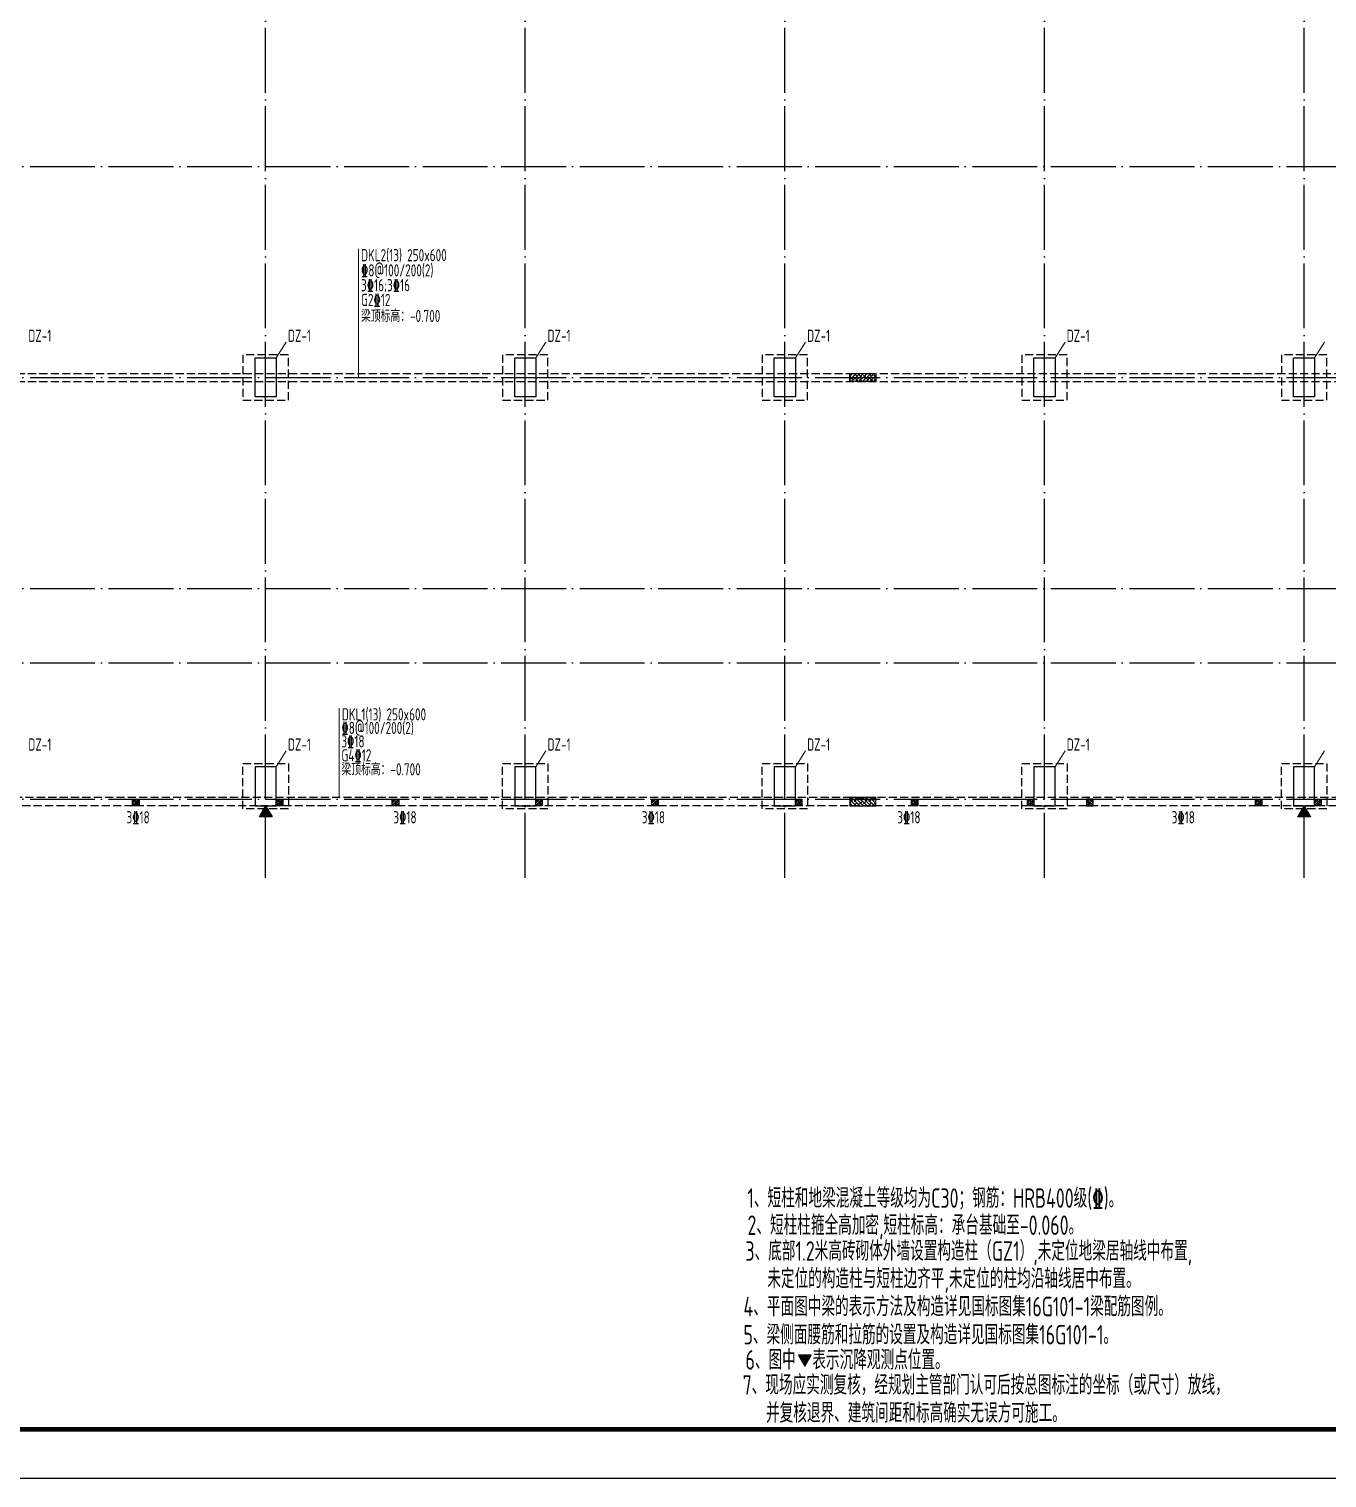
# Model space of a CAD drawing. Extents: x 19118 to 566552, y -1188739 to 92943.
# Drawn here: x 447992 to 487992, y -192636 to -147972 of the extents above; entities that cross this region are included whole.
import ezdxf

# ---------------------------------------------------------------- set-up
doc = ezdxf.new("R2010")
doc.units = 0
doc.header["$LTSCALE"] = 1000
doc.header["$MEASUREMENT"] = 0
for name, pattern in [('DASH', [0.35, 0.25, -0.1]), ('DASHDOT', [25.4, 12.7, -6.35, 0, -6.35]), ('DOTE', [2.42, 2, -0.2, 0.02, -0.2])]:
    doc.linetypes.add(name, pattern=pattern)
for name, color, linetype in [('A_DE_DETAIL_3', 144, 'CONTINUOUS'), ('DHX', 1, 'DASHDOT'), ('DOTE', 9, 'DOTE'), ('GZ', 3, 'CONTINUOUS'), ('PUB_TITLE', 4, 'CONTINUOUS'), ('R', 1, 'CONTINUOUS'), ('TEXT', 7, 'CONTINUOUS'), ('WALL', 6, 'CONTINUOUS'), ('柱', 2, 'CONTINUOUS'), ('梁', 4, 'DASH')]:
    doc.layers.add(name, color=color, linetype=linetype)
doc.layers.add('柱集中标注', color=2, linetype='CONTINUOUS', lineweight=9)
doc.layers.add('梁集中标注', color=2, linetype='CONTINUOUS', lineweight=15)
doc.styles.add('TSSD_Dimension', font='Tssdeng.shx', dxfattribs={"width": 0.7, "bigfont": 'hztxt.shx'})
doc.styles.add('TSSD_Rein', font='atssdeng.shx', dxfattribs={"width": 0.7, "bigfont": 'atssdchn.shx'})

msp = doc.modelspace()

# ---------------------------------------------------------------- hatches: boundary and pattern name
at = {"layer": 'DHX'}
for points in [[(455483.04, -172252.45), (455093.29, -172252.45), (455285.07, -171913.12)], [(487483.04, -172252.45), (487093.29, -172252.45), (487285.07, -171913.12)], [(472093.94, -188853.22), (471704.19, -188853.22), (471895.96, -189192.54)]]:
    msp.add_hatch(color=256, dxfattribs=at).paths.add_polyline_path(points)
at = {"layer": 'GZ'}
h = msp.add_hatch(dxfattribs=at)
h.set_pattern_fill('钢筋混凝土', color=256, scale=20, style=0)
h.set_pattern_definition([(225, (504849.71, -96107.96), (35.35534, -35.35534), []), (230, (504849.71, -96107.96), (-143.45204, 12.55043), [15, -165]), (175, (504849.71, -96107.96), (27.75027, -150.43843), [12, -132]), (280.4514, (504837.76, -96106.91), (-115.70188, -137.8879), [12.74804, -140.22842]), (226.1842, (504849.71, -96147.96), (-213.4482, 33.1038), [22.5, -247.5]), (276.6356, (504831.92, -96145.2), (-186.93254, -194.82357), [19.12206, -210.3426]), (171.1842, (504849.7, -96147.96), (-186.9324, -194.8237), [18, -198]), (201, (504829.71, -96137.96), (-119.38141, 80.52378), [15, -165]), (146, (504829.71, -96137.96), (-48.66307, -145.03), [12, -132]), (251.4514, (504819.76, -96131.25), (-168.04453, -64.5061), [12.74804, -140.22842]), (217.5, (504849.71, -96107.96), (-2.43197, -66.57877), [0, -130.4, 0, -134, 0, -132.5]), (187.5, (504849.71, -96107.96), (-52.61391, -78.88234), [0, -76.4, 0, -127.4, 0, -50.5]), (147.5, (504894.31, -96107.96), (-106.764487, 4.510974), [0, -50, 0, -156, 0, -207]), (137.5, (504914.31, -96107.96), (-116.63723, -20.021), [0, -65, 0, -103.6, 0, -147])])
h.paths.add_polyline_path([(451385.07, -171913.12), (451185.07, -171913.12), (451185.07, -171713.12), (451385.07, -171713.12)])
h = msp.add_hatch(dxfattribs=at)
h.set_pattern_fill('钢筋混凝土', color=256, scale=20, style=0)
h.set_pattern_definition([(225, (509274.71, -96107.96), (35.35534, -35.35534), []), (230, (509274.71, -96107.96), (-143.45204, 12.55043), [15, -165]), (175, (509274.71, -96107.96), (27.75027, -150.43843), [12, -132]), (280.4514, (509262.76, -96106.91), (-115.70188, -137.8879), [12.74804, -140.22842]), (226.1842, (509274.71, -96147.96), (-213.4482, 33.1038), [22.5, -247.5]), (276.6356, (509256.92, -96145.2), (-186.93254, -194.82357), [19.12206, -210.3426]), (171.1842, (509274.7, -96147.96), (-186.9324, -194.8237), [18, -198]), (201, (509254.71, -96137.96), (-119.38141, 80.52378), [15, -165]), (146, (509254.71, -96137.96), (-48.66307, -145.03), [12, -132]), (251.4514, (509244.76, -96131.25), (-168.04453, -64.5061), [12.74804, -140.22842]), (217.5, (509274.71, -96107.96), (-2.43197, -66.57877), [0, -130.4, 0, -134, 0, -132.5]), (187.5, (509274.71, -96107.96), (-52.61391, -78.88234), [0, -76.4, 0, -127.4, 0, -50.5]), (147.5, (509319.31, -96107.96), (-106.764487, 4.510974), [0, -50, 0, -156, 0, -207]), (137.5, (509339.31, -96107.96), (-116.63723, -20.021), [0, -65, 0, -103.6, 0, -147])])
h.paths.add_polyline_path([(455810.07, -171913.12), (455610.07, -171913.12), (455610.07, -171713.12), (455810.07, -171713.12)])
h = msp.add_hatch(dxfattribs=at)
h.set_pattern_fill('钢筋混凝土', color=256, scale=20, style=0)
h.set_pattern_definition([(225, (512849.71, -96107.96), (35.35534, -35.35534), []), (230, (512849.71, -96107.96), (-143.45204, 12.55043), [15, -165]), (175, (512849.71, -96107.96), (27.75027, -150.43843), [12, -132]), (280.4514, (512837.76, -96106.91), (-115.70188, -137.8879), [12.74804, -140.22842]), (226.1842, (512849.71, -96147.96), (-213.4482, 33.1038), [22.5, -247.5]), (276.6356, (512831.92, -96145.2), (-186.93254, -194.82357), [19.12206, -210.3426]), (171.1842, (512849.7, -96147.96), (-186.9324, -194.8237), [18, -198]), (201, (512829.71, -96137.96), (-119.38141, 80.52378), [15, -165]), (146, (512829.71, -96137.96), (-48.66307, -145.03), [12, -132]), (251.4514, (512819.76, -96131.25), (-168.04453, -64.5061), [12.74804, -140.22842]), (217.5, (512849.71, -96107.96), (-2.43197, -66.57877), [0, -130.4, 0, -134, 0, -132.5]), (187.5, (512849.71, -96107.96), (-52.61391, -78.88234), [0, -76.4, 0, -127.4, 0, -50.5]), (147.5, (512894.31, -96107.96), (-106.764487, 4.510974), [0, -50, 0, -156, 0, -207]), (137.5, (512914.31, -96107.96), (-116.63723, -20.021), [0, -65, 0, -103.6, 0, -147])])
h.paths.add_polyline_path([(459385.07, -171913.12), (459185.07, -171913.12), (459185.07, -171713.12), (459385.07, -171713.12)])
h = msp.add_hatch(dxfattribs=at)
h.set_pattern_fill('钢筋混凝土', color=256, scale=20, style=0)
h.set_pattern_definition([(225, (517274.71, -96107.96), (35.35534, -35.35534), []), (230, (517274.71, -96107.96), (-143.45204, 12.55043), [15, -165]), (175, (517274.71, -96107.96), (27.75027, -150.43843), [12, -132]), (280.4514, (517262.76, -96106.91), (-115.70188, -137.8879), [12.74804, -140.22842]), (226.1842, (517274.71, -96147.96), (-213.4482, 33.1038), [22.5, -247.5]), (276.6356, (517256.92, -96145.2), (-186.93254, -194.82357), [19.12206, -210.3426]), (171.1842, (517274.7, -96147.96), (-186.9324, -194.8237), [18, -198]), (201, (517254.71, -96137.96), (-119.38141, 80.52378), [15, -165]), (146, (517254.71, -96137.96), (-48.66307, -145.03), [12, -132]), (251.4514, (517244.76, -96131.25), (-168.04453, -64.5061), [12.74804, -140.22842]), (217.5, (517274.71, -96107.96), (-2.43197, -66.57877), [0, -130.4, 0, -134, 0, -132.5]), (187.5, (517274.71, -96107.96), (-52.61391, -78.88234), [0, -76.4, 0, -127.4, 0, -50.5]), (147.5, (517319.31, -96107.96), (-106.764487, 4.510974), [0, -50, 0, -156, 0, -207]), (137.5, (517339.31, -96107.96), (-116.63723, -20.021), [0, -65, 0, -103.6, 0, -147])])
h.paths.add_polyline_path([(463810.07, -171913.12), (463610.07, -171913.12), (463610.07, -171713.12), (463810.07, -171713.12)])
h = msp.add_hatch(dxfattribs=at)
h.set_pattern_fill('钢筋混凝土', color=256, scale=20, style=0)
h.set_pattern_definition([(225, (520849.71, -96107.96), (35.35534, -35.35534), []), (230, (520849.71, -96107.96), (-143.45204, 12.55043), [15, -165]), (175, (520849.71, -96107.96), (27.75027, -150.43843), [12, -132]), (280.4514, (520837.76, -96106.91), (-115.70188, -137.8879), [12.74804, -140.22842]), (226.1842, (520849.71, -96147.96), (-213.4482, 33.1038), [22.5, -247.5]), (276.6356, (520831.92, -96145.2), (-186.93254, -194.82357), [19.12206, -210.3426]), (171.1842, (520849.7, -96147.96), (-186.9324, -194.8237), [18, -198]), (201, (520829.71, -96137.96), (-119.38141, 80.52378), [15, -165]), (146, (520829.71, -96137.96), (-48.66307, -145.03), [12, -132]), (251.4514, (520819.76, -96131.25), (-168.04453, -64.5061), [12.74804, -140.22842]), (217.5, (520849.71, -96107.96), (-2.43197, -66.57877), [0, -130.4, 0, -134, 0, -132.5]), (187.5, (520849.71, -96107.96), (-52.61391, -78.88234), [0, -76.4, 0, -127.4, 0, -50.5]), (147.5, (520894.31, -96107.96), (-106.764487, 4.510974), [0, -50, 0, -156, 0, -207]), (137.5, (520914.31, -96107.96), (-116.63723, -20.021), [0, -65, 0, -103.6, 0, -147])])
h.paths.add_polyline_path([(467385.07, -171913.12), (467185.07, -171913.12), (467185.07, -171713.12), (467385.07, -171713.12)])
h = msp.add_hatch(dxfattribs=at)
h.set_pattern_fill('钢筋混凝土', color=256, scale=20, style=0)
h.set_pattern_definition([(225, (525274.71, -96107.96), (35.35534, -35.35534), []), (230, (525274.71, -96107.96), (-143.45204, 12.55043), [15, -165]), (175, (525274.71, -96107.96), (27.75027, -150.43843), [12, -132]), (280.4514, (525262.76, -96106.91), (-115.70188, -137.8879), [12.74804, -140.22842]), (226.1842, (525274.71, -96147.96), (-213.4482, 33.1038), [22.5, -247.5]), (276.6356, (525256.92, -96145.2), (-186.93254, -194.82357), [19.12206, -210.3426]), (171.1842, (525274.7, -96147.96), (-186.9324, -194.8237), [18, -198]), (201, (525254.71, -96137.96), (-119.38141, 80.52378), [15, -165]), (146, (525254.71, -96137.96), (-48.66307, -145.03), [12, -132]), (251.4514, (525244.76, -96131.25), (-168.04453, -64.5061), [12.74804, -140.22842]), (217.5, (525274.71, -96107.96), (-2.43197, -66.57877), [0, -130.4, 0, -134, 0, -132.5]), (187.5, (525274.71, -96107.96), (-52.61391, -78.88234), [0, -76.4, 0, -127.4, 0, -50.5]), (147.5, (525319.31, -96107.96), (-106.764487, 4.510974), [0, -50, 0, -156, 0, -207]), (137.5, (525339.31, -96107.96), (-116.63723, -20.021), [0, -65, 0, -103.6, 0, -147])])
h.paths.add_polyline_path([(471810.07, -171913.12), (471610.07, -171913.12), (471610.07, -171713.12), (471810.07, -171713.12)])
h = msp.add_hatch(dxfattribs=at)
h.set_pattern_fill('钢筋混凝土', color=256, scale=20, style=0)
h.set_pattern_definition([(225, (528849.71, -96107.96), (35.35534, -35.35534), []), (230, (528849.71, -96107.96), (-143.45204, 12.55043), [15, -165]), (175, (528849.71, -96107.96), (27.75027, -150.43843), [12, -132]), (280.4514, (528837.76, -96106.91), (-115.70188, -137.8879), [12.74804, -140.22842]), (226.1842, (528849.71, -96147.96), (-213.4482, 33.1038), [22.5, -247.5]), (276.6356, (528831.92, -96145.2), (-186.93254, -194.82357), [19.12206, -210.3426]), (171.1842, (528849.7, -96147.96), (-186.9324, -194.8237), [18, -198]), (201, (528829.71, -96137.96), (-119.38141, 80.52378), [15, -165]), (146, (528829.71, -96137.96), (-48.66307, -145.03), [12, -132]), (251.4514, (528819.76, -96131.25), (-168.04453, -64.5061), [12.74804, -140.22842]), (217.5, (528849.71, -96107.96), (-2.43197, -66.57877), [0, -130.4, 0, -134, 0, -132.5]), (187.5, (528849.71, -96107.96), (-52.61391, -78.88234), [0, -76.4, 0, -127.4, 0, -50.5]), (147.5, (528894.31, -96107.96), (-106.764487, 4.510974), [0, -50, 0, -156, 0, -207]), (137.5, (528914.31, -96107.96), (-116.63723, -20.021), [0, -65, 0, -103.6, 0, -147])])
h.paths.add_polyline_path([(475385.07, -171913.12), (475185.07, -171913.12), (475185.07, -171713.12), (475385.07, -171713.12)])
h = msp.add_hatch(dxfattribs=at)
h.set_pattern_fill('钢筋混凝土', color=256, scale=20, style=0)
h.set_pattern_definition([(225, (532424.71, -96107.96), (35.35534, -35.35534), []), (230, (532424.71, -96107.96), (-143.45204, 12.55043), [15, -165]), (175, (532424.71, -96107.96), (27.75027, -150.43843), [12, -132]), (280.4514, (532412.76, -96106.91), (-115.70188, -137.8879), [12.74804, -140.22842]), (226.1842, (532424.71, -96147.96), (-213.4482, 33.1038), [22.5, -247.5]), (276.6356, (532406.92, -96145.2), (-186.93254, -194.82357), [19.12206, -210.3426]), (171.1842, (532424.7, -96147.96), (-186.9324, -194.8237), [18, -198]), (201, (532404.71, -96137.96), (-119.38141, 80.52378), [15, -165]), (146, (532404.71, -96137.96), (-48.66307, -145.03), [12, -132]), (251.4514, (532394.76, -96131.25), (-168.04453, -64.5061), [12.74804, -140.22842]), (217.5, (532424.71, -96107.96), (-2.43197, -66.57877), [0, -130.4, 0, -134, 0, -132.5]), (187.5, (532424.71, -96107.96), (-52.61391, -78.88234), [0, -76.4, 0, -127.4, 0, -50.5]), (147.5, (532469.31, -96107.96), (-106.764487, 4.510974), [0, -50, 0, -156, 0, -207]), (137.5, (532489.31, -96107.96), (-116.63723, -20.021), [0, -65, 0, -103.6, 0, -147])])
h.paths.add_polyline_path([(478960.07, -171913.12), (478760.07, -171913.12), (478760.07, -171713.12), (478960.07, -171713.12)])
h = msp.add_hatch(dxfattribs=at)
h.set_pattern_fill('钢筋混凝土', color=256, scale=20, style=0)
h.set_pattern_definition([(315, (427120.35, -96107.96), (-35.35534, -35.35534), []), (310, (427120.35, -96107.96), (143.45204, 12.55043), [15, -165]), (5, (427120.35, -96107.96), (-27.75027, -150.43843), [12, -132]), (259.5486, (427132.3, -96106.91), (115.70188, -137.8879), [12.74804, -140.22842]), (313.8158, (427120.35, -96147.96), (213.4482, 33.1038), [22.5, -247.5]), (263.3644, (427138.14, -96145.2), (186.93254, -194.82357), [19.12206, -210.3426]), (8.8158, (427120.35, -96147.96), (186.9324, -194.8237), [18, -198]), (339, (427140.35, -96137.96), (119.38141, 80.52378), [15, -165]), (34, (427140.35, -96137.96), (48.66307, -145.03), [12, -132]), (288.5486, (427150.3, -96131.25), (168.04453, -64.5061), [12.74804, -140.22842]), (322.5, (427120.35, -96107.96), (2.43197, -66.57877), [0, -130.4, 0, -134, 0, -132.5]), (352.5, (427120.35, -96107.96), (52.61391, -78.88234), [0, -76.4, 0, -127.4, 0, -50.5]), (32.5, (427075.75, -96107.96), (106.764487, 4.510974), [0, -50, 0, -156, 0, -207]), (42.5, (427055.75, -96107.96), (116.63723, -20.021), [0, -65, 0, -103.6, 0, -147])])
h.paths.add_polyline_path([(480584.99, -171913.12), (480784.99, -171913.12), (480784.99, -171713.12), (480584.99, -171713.12)])
h = msp.add_hatch(dxfattribs=at)
h.set_pattern_fill('钢筋混凝土', color=256, scale=20, style=0)
h.set_pattern_definition([(225, (539449.75, -96107.96), (35.35534, -35.35534), []), (230, (539449.75, -96107.96), (-143.45204, 12.55043), [15, -165]), (175, (539449.75, -96107.96), (27.75027, -150.43843), [12, -132]), (280.4514, (539437.8, -96106.91), (-115.70188, -137.8879), [12.74804, -140.22842]), (226.1842, (539449.75, -96147.96), (-213.4482, 33.1038), [22.5, -247.5]), (276.6356, (539431.96, -96145.2), (-186.93254, -194.82357), [19.12206, -210.3426]), (171.1842, (539449.75, -96147.96), (-186.9324, -194.8237), [18, -198]), (201, (539429.75, -96137.96), (-119.38141, 80.52378), [15, -165]), (146, (539429.75, -96137.96), (-48.66307, -145.03), [12, -132]), (251.4514, (539419.8, -96131.25), (-168.04453, -64.5061), [12.74804, -140.22842]), (217.5, (539449.75, -96107.96), (-2.43197, -66.57877), [0, -130.4, 0, -134, 0, -132.5]), (187.5, (539449.75, -96107.96), (-52.61391, -78.88234), [0, -76.4, 0, -127.4, 0, -50.5]), (147.5, (539494.35, -96107.96), (-106.764487, 4.510974), [0, -50, 0, -156, 0, -207]), (137.5, (539514.35, -96107.96), (-116.63723, -20.021), [0, -65, 0, -103.6, 0, -147])])
h.paths.add_polyline_path([(485985.11, -171913.12), (485785.11, -171913.12), (485785.11, -171713.12), (485985.11, -171713.12)])
h = msp.add_hatch(dxfattribs=at)
h.set_pattern_fill('钢筋混凝土', color=256, scale=20, style=0)
h.set_pattern_definition([(225, (541274.71, -96107.96), (35.35534, -35.35534), []), (230, (541274.71, -96107.96), (-143.45204, 12.55043), [15, -165]), (175, (541274.71, -96107.96), (27.75027, -150.43843), [12, -132]), (280.4514, (541262.76, -96106.91), (-115.70188, -137.8879), [12.74804, -140.22842]), (226.1842, (541274.71, -96147.96), (-213.4482, 33.1038), [22.5, -247.5]), (276.6356, (541256.92, -96145.2), (-186.93254, -194.82357), [19.12206, -210.3426]), (171.1842, (541274.7, -96147.96), (-186.9324, -194.8237), [18, -198]), (201, (541254.71, -96137.96), (-119.38141, 80.52378), [15, -165]), (146, (541254.71, -96137.96), (-48.66307, -145.03), [12, -132]), (251.4514, (541244.76, -96131.25), (-168.04453, -64.5061), [12.74804, -140.22842]), (217.5, (541274.71, -96107.96), (-2.43197, -66.57877), [0, -130.4, 0, -134, 0, -132.5]), (187.5, (541274.71, -96107.96), (-52.61391, -78.88234), [0, -76.4, 0, -127.4, 0, -50.5]), (147.5, (541319.31, -96107.96), (-106.764487, 4.510974), [0, -50, 0, -156, 0, -207]), (137.5, (541339.31, -96107.96), (-116.63723, -20.021), [0, -65, 0, -103.6, 0, -147])])
h.paths.add_polyline_path([(487810.07, -171913.12), (487610.07, -171913.12), (487610.07, -171713.12), (487810.07, -171713.12)])
at = {"layer": 'R'}
h = msp.add_hatch(dxfattribs=at)
h.set_pattern_fill('ANSI38', color=256, scale=50, style=0)
h.set_pattern_definition([(45, (328475.54, -232312.36), (-56.1266, 56.1266), []), (135, (328475.54, -232312.36), (-168.379802, 56.1266), [198.4375, -119.0625])])
h.paths.add_polyline_path([(473285.07, -158588.12), (474085.07, -158588.12), (474085.07, -158838.12), (473285.07, -158838.12)])
h = msp.add_hatch(dxfattribs=at)
h.set_pattern_fill('ANSI38', color=256, scale=50, style=0)
h.set_pattern_definition([(315, (328475.54, -98188.89), (-56.1266, -56.1266), []), (225, (328475.54, -98188.89), (-168.379802, -56.1266), [198.4375, -119.0625])])
h.paths.add_polyline_path([(473285.07, -171913.12), (474085.07, -171913.12), (474085.07, -171663.12), (473285.07, -171663.12)])

# ---------------------------------------------------------------- linework, layer by layer
at = {"layer": 'A_DE_DETAIL_3', "linetype": 'DASH'}
for points in [[(454585.07, -159413.12), (455985.07, -159413.12), (455985.07, -158013.12), (454585.07, -158013.12)], [(462585.07, -159413.12), (463985.07, -159413.12), (463985.07, -158013.12), (462585.07, -158013.12)], [(470585.07, -159413.12), (471985.07, -159413.12), (471985.07, -158013.12), (470585.07, -158013.12)], [(478585.07, -159413.12), (479985.07, -159413.12), (479985.07, -158013.12), (478585.07, -158013.12)], [(486585.07, -159413.12), (487985.07, -159413.12), (487985.07, -158013.12), (486585.07, -158013.12)], [(454585.07, -170613.12), (455985.07, -170613.12), (455985.07, -172013.12), (454585.07, -172013.12)], [(462585.07, -170613.12), (463985.07, -170613.12), (463985.07, -172013.12), (462585.07, -172013.12)], [(470585.07, -170613.12), (471985.07, -170613.12), (471985.07, -172013.12), (470585.07, -172013.12)], [(478585.07, -170613.12), (479985.07, -170613.12), (479985.07, -172013.12), (478585.07, -172013.12)], [(486585.07, -170613.12), (487985.07, -170613.12), (487985.07, -172013.12), (486585.07, -172013.12)]]:
    msp.add_lwpolyline(points, close=True, dxfattribs=at)
at = {"layer": 'DHX'}
for points in [[(455483.04, -172252.45), (455093.29, -172252.45), (455285.07, -171913.12)], [(487483.04, -172252.45), (487093.29, -172252.45), (487285.07, -171913.12)], [(472093.94, -188853.22), (471704.19, -188853.22), (471895.96, -189192.54)]]:
    msp.add_lwpolyline(points, close=True, dxfattribs=at)
at = {"layer": 'DOTE', "color": 8}
for p, q in [((455285.07, -174135.65), (455285.07, -118286.09)), ((463285.07, -174135.65), (463285.07, -118286.09)), ((471285.07, -174135.65), (471285.07, -118286.09)), ((479285.07, -174135.65), (479285.07, -118286.09)), ((487285.07, -174135.65), (487285.07, -118286.09)), ((421403.55, -152213.12), (529940.81, -152213.12)), ((421403.55, -158713.12), (529940.81, -158713.12)), ((421403.55, -165213.12), (529940.81, -165213.12)), ((421403.55, -167513.12), (529940.81, -167513.12)), ((421403.55, -171713.12), (529940.81, -171713.12))]:
    msp.add_line(p, q, dxfattribs=at)
at = {"layer": 'GZ'}
for points in [[(451385.07, -171913.12), (451185.07, -171913.12), (451185.07, -171713.12), (451385.07, -171713.12)], [(455810.07, -171913.12), (455610.07, -171913.12), (455610.07, -171713.12), (455810.07, -171713.12)], [(459385.07, -171913.12), (459185.07, -171913.12), (459185.07, -171713.12), (459385.07, -171713.12)], [(463810.07, -171913.12), (463610.07, -171913.12), (463610.07, -171713.12), (463810.07, -171713.12)], [(467385.07, -171913.12), (467185.07, -171913.12), (467185.07, -171713.12), (467385.07, -171713.12)], [(471810.07, -171913.12), (471610.07, -171913.12), (471610.07, -171713.12), (471810.07, -171713.12)], [(475385.07, -171913.12), (475185.07, -171913.12), (475185.07, -171713.12), (475385.07, -171713.12)], [(478960.07, -171913.12), (478760.07, -171913.12), (478760.07, -171713.12), (478960.07, -171713.12)], [(480584.99, -171913.12), (480784.99, -171913.12), (480784.99, -171713.12), (480584.99, -171713.12)], [(485985.11, -171913.12), (485785.11, -171913.12), (485785.11, -171713.12), (485985.11, -171713.12)], [(487810.07, -171913.12), (487610.07, -171913.12), (487610.07, -171713.12), (487810.07, -171713.12)]]:
    msp.add_lwpolyline(points, close=True, dxfattribs=at)
at = {"layer": 'PUB_TITLE'}
msp.add_lwpolyline([(408902.49, -192635.97), (566552.49, -192635.97), (566552.49, -103535.97), (408902.49, -103535.97)], close=True, dxfattribs=at)
at = {"layer": 'PUB_TITLE', "const_width": 150}
msp.add_lwpolyline([(412652.49, -191135.97), (565052.49, -191135.97), (565052.49, -105035.97), (412652.49, -105035.97)], close=True, dxfattribs=at)
at = {"layer": 'R'}
for points in [[(473285.07, -158588.12), (474085.07, -158588.12), (474085.07, -158838.12), (473285.07, -158838.12)], [(473285.07, -171913.12), (474085.07, -171913.12), (474085.07, -171663.12), (473285.07, -171663.12)]]:
    msp.add_lwpolyline(points, close=True, dxfattribs=at)
at = {"layer": '柱'}
for points in [[(454960.07, -158113.12), (455610.07, -158113.12), (455610.07, -159313.12), (454960.07, -159313.12)], [(462960.07, -158113.12), (463610.07, -158113.12), (463610.07, -159313.12), (462960.07, -159313.12)], [(470960.07, -158113.12), (471610.07, -158113.12), (471610.07, -159313.12), (470960.07, -159313.12)], [(478960.07, -158113.12), (479610.07, -158113.12), (479610.07, -159313.12), (478960.07, -159313.12)], [(486960.07, -158113.12), (487610.07, -158113.12), (487610.07, -159313.12), (486960.07, -159313.12)], [(454960.07, -171913.12), (455610.07, -171913.12), (455610.07, -170713.12), (454960.07, -170713.12)], [(462960.07, -171913.12), (463610.07, -171913.12), (463610.07, -170713.12), (462960.07, -170713.12)], [(470960.07, -171913.12), (471610.07, -171913.12), (471610.07, -170713.12), (470960.07, -170713.12)], [(478960.07, -171913.12), (479610.07, -171913.12), (479610.07, -170713.12), (478960.07, -170713.12)], [(486960.07, -171913.12), (487610.07, -171913.12), (487610.07, -170713.12), (486960.07, -170713.12)]]:
    msp.add_lwpolyline(points, close=True, dxfattribs=at)
at = {"layer": '柱集中标注'}
for p, q in [((455610.07, -158113.12), (455918.02, -157624.1)), ((463610.07, -158113.12), (463918.02, -157624.1)), ((471610.07, -158113.12), (471918.02, -157624.1)), ((479610.07, -158113.12), (479918.02, -157624.1)), ((487610.07, -158113.12), (487918.02, -157624.1)), ((455610.06, -170713.12), (455918.02, -170224.1)), ((463610.06, -170713.12), (463918.02, -170224.1)), ((471610.06, -170713.12), (471918.02, -170224.1)), ((479610.06, -170713.12), (479918.02, -170224.1)), ((487610.06, -170713.12), (487918.02, -170224.1))]:
    msp.add_line(p, q, dxfattribs=at)
at = {"layer": '梁'}
for p, q in [((423810.07, -158588.12), (526760.07, -158588.12)), ((423810.07, -158838.12), (526760.07, -158838.12))]:
    msp.add_line(p, q, dxfattribs=at)
for points in [[(423085.07, -119513.12), (527485.07, -119513.12), (527485.07, -171913.12), (423085.07, -171913.12)], [(423335.07, -119763.12), (527235.07, -119763.12), (527235.07, -171663.12), (423335.07, -171663.12)]]:
    msp.add_lwpolyline(points, close=True, dxfattribs=at)
at = {"layer": '梁集中标注'}
for p, q in [((458149.86, -158713.12), (458149.86, -154747.11)), ((457545.92, -171663.12, -11.32), (457545.92, -168909.54, -134.73))]:
    msp.add_line(p, q, dxfattribs=at)

# ---------------------------------------------------------------- texts
at = {"layer": 'TEXT', "color": 2, "style": 'TSSD_Dimension', "width": 0.7}
for s, p in [('1、短柱和地梁混凝土等级均为C30；钢筋：HRB400级(%%132)。', (470130.73, -184307.37, 0)), ('2、短柱柱箍全高加密,短柱标高：承台基础至-0.060。', (470134.05, -185142.81)), ('3、底部1.2米高砖砌体外墙设置构造柱（GZ1）,未定位地梁居轴线中布置,', (470069.11, -185939.16)), ('未定位的构造柱与短柱边齐平,未定位的柱均沿轴线居中布置。', (470744.35, -186790.56)), ('4、平面图中梁的表示方法及构造详见国标图集16G101-1梁配筋图例。', (470009.75, -187651.21)), ('5、梁侧面腰筋和拉筋的设置及构造详见国标图集16G101-1。', (470009.75, -188519.27)), ('6、图中  表示沉降观测点位置。', (470071.89, -189294.2)), ('7、现场应实测复核，经规划主管部门认可后按总图标注的坐标（或尺寸）放线，', (469983.13, -190067.65)), ('并复核退界、建筑间距和标高确实无误方可施工。', (470703.63, -190931.13))]:
    msp.add_text(s, height=600, dxfattribs=at).set_placement(p)
at = {"layer": 'WALL', "style": 'TSSD_Rein', "width": 0.7}
for p in [(458224.11, -157005.18), (457620.52, -170979.37, -151)]:
    msp.add_text('梁顶标高：-0.700', height=375, dxfattribs=at).set_placement(p)
at = {"layer": '柱集中标注', "style": 'TSSD_Rein', "width": 0.7}
for p in [(447971.31, -157615.63), (455971.31, -157615.63), (463971.31, -157615.63), (471971.31, -157615.63), (479971.31, -157615.63), (447971.31, -170215.63), (455971.31, -170215.63), (463971.31, -170215.63), (471971.31, -170215.63), (479971.31, -170215.63)]:
    msp.add_text('DZ-1', height=375, dxfattribs=at).set_placement(p)
at = {"layer": '梁集中标注', "style": 'TSSD_Rein', "width": 0.7}
for s, p in [('DKL2(13) 250x600', (458224.11, -155131.54)), ('%%1328@100/200(2)', (458224.11, -155600.29)), ('3%%13216;3%%13216', (458224.11, -156057.11)), ('G2%%13212', (458224.11, -156510.73)), ('%%1328@100/200(2)', (457620.52, -169703.01, -151)), ('DKL1(13) 250x600', (457633.46, -169286.53, -151)), ('3%%13218', (457616.38, -170119.47, -151)), ('G4%%13212', (457620.52, -170549.47, -151)), ('3%%13218', (450995.66, -172457.13, -139.68)), ('3%%13218', (459220.05, -172457.13, -139.68)), ('3%%13218', (466875.94, -172457.13, -139.68)), ('3%%13218', (474749.78, -172457.13, -139.68)), ('3%%13218', (483205.48, -172457.13, -139.68))]:
    msp.add_text(s, height=375, dxfattribs=at).set_placement(p)

doc.saveas('drawing.dxf')
